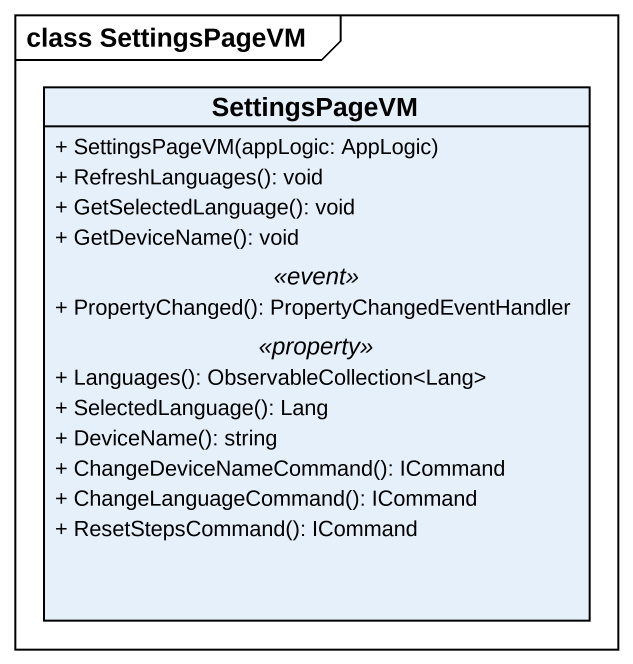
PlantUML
@startuml
mainframe class SettingsPageVM
hide circle
hide empty members
skinparam classAttributeIconSize 0
class SettingsPageVM {
  + SettingsPageVM(appLogic: AppLogic)
  + RefreshLanguages(): void
  + GetSelectedLanguage(): void
  + GetDeviceName(): void
  .. <<event>> ..
  + PropertyChanged(): PropertyChangedEventHandler
  .. <<property>> ..
  + Languages(): ObservableCollection<Lang>
  + SelectedLanguage(): Lang
  + DeviceName(): string
  + ChangeDeviceNameCommand(): ICommand
  + ChangeLanguageCommand(): ICommand
  + ResetStepsCommand(): ICommand
}
@enduml
